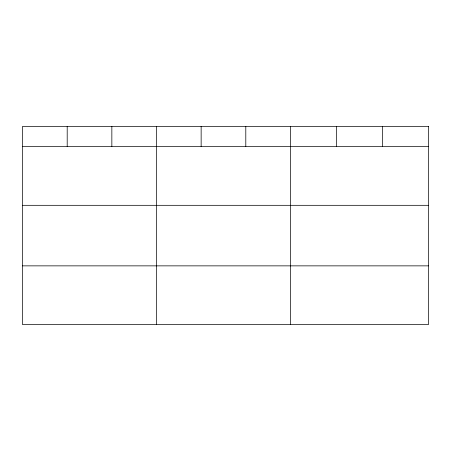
<?xml version="1.0" encoding="UTF-8"?>
<svg xmlns="http://www.w3.org/2000/svg" width="451" height="451" viewBox="0 0 451 451"><rect width="100%" height="100%" fill="white"/><g stroke="black" fill="none" stroke-linecap="round" stroke-linejoin="round"><path stroke-width="0.68" d="M22.55 146.564L428.45 146.564M22.55 205.318L428.45 205.318M22.55 265.859L428.45 265.859M382.448 126.381L382.448 146.564M336.446 126.381L336.446 146.564M290.444 126.381L290.444 324.619M245.795 126.381L245.795 146.564M201.146 126.381L201.146 146.564M156.497 126.381L156.497 324.619M111.848 126.381L111.848 146.564M67.199 126.381L67.199 146.564M428.45 126.381L22.55 126.381L22.55 324.619L428.45 324.619L428.45 126.381"/></g></svg>
